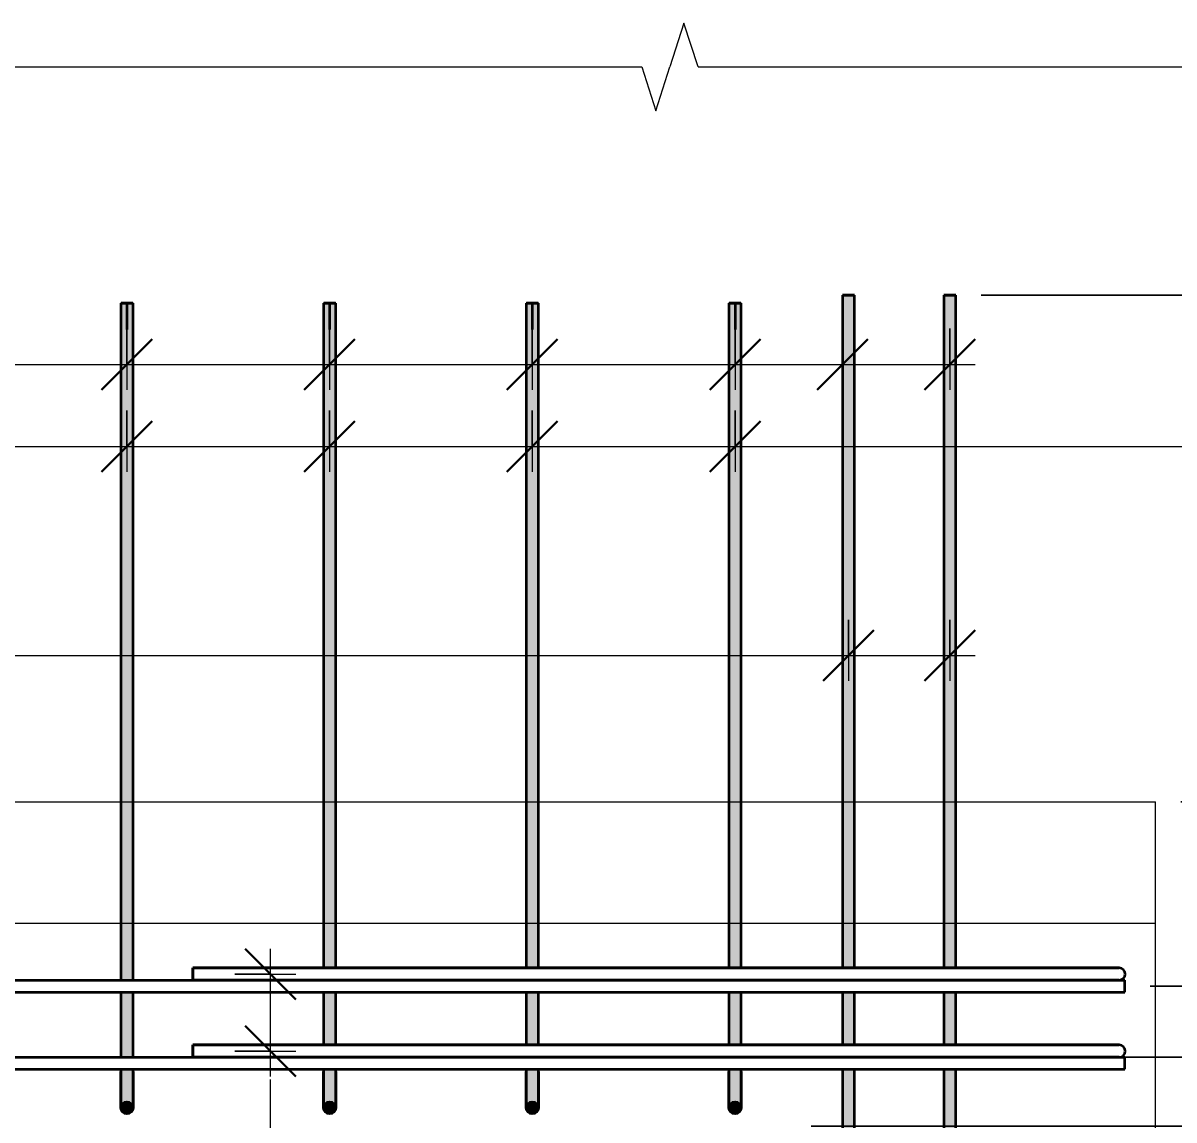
# Model space of a CAD drawing. Header units: millimetres. Extents: x -737 to 48133, y -5064 to 36443.
# Drawn here: x 46319 to 47454, y 2726 to 3808 of the extents above; entities that cross this region are included whole.
import ezdxf

# ---------------------------------------------------------------- set-up
doc = ezdxf.new("R2010")
doc.units = ezdxf.units.MM
for name, color, linetype, lineweight in [('AA_Dim', 7, 'Continuous', 9), ('AA_Dim-25', 7, 'Continuous', 9), ('AA_Oformlenie', 7, 'Continuous', 9), ('AA_Vinoska', 7, 'Continuous', 9), ('AF_Perekritie_Опалубка', 253, 'Continuous', 20), ('AF_Stena_Опалубка', 253, 'Continuous', 20), ('KR_Armatura_Tonkie', 7, 'Continuous', 20)]:
    doc.layers.add(name, color=color, linetype=linetype, lineweight=lineweight)
doc.styles.add('ISOCPEUR_6', font='isocpeur.TTF', dxfattribs={"width": 0.9, "height": 62.5})
doc.styles.add('ISOCPEUR_7', font='isocpeur.TTF', dxfattribs={"width": 0.85, "height": 62.5})
doc.styles.add('ISOCPEUR_8', font='isocpeur.TTF', dxfattribs={"width": 0.8, "height": 62.5})
doc.dimstyles.new('05_Округл_5мм__прозр__2', dxfattribs={"dimscale": 304.8, "dimtxt": 62.672186, "dimasz": 0.139436, "dimexe": 0.123031, "dimexo": 0.082021, "dimgap": 0.008202, "dimtad": 1, "dimdec": 0, "dimrnd": 5, "dimdsep": 46, "dimtxsty": 'ISOCPEUR_6', "dimblk1": 'OBLIQUE', "dimblk2": 'OBLIQUE', "dimsah": 1, "dimcen": 0.09, "dimdle": 0.123031, "dimazin": 0, "dimtfac": 1, "dimtdec": 4, "dimtix": 1, "dimtmove": 1, "dimatfit": 3, "dimfxl": 1, "dimtvp": 1, "dimtolj": 1, "dimtzin": 0, "dimlwd": 18, "dimlwe": 18, "dimarcsym": 2})
doc.dimstyles.new('05_Округл_5мм__прозр__3', dxfattribs={"dimscale": 304.8, "dimtxt": 62.672186, "dimasz": 0.139436, "dimexe": 0.123031, "dimexo": 0.082021, "dimgap": 0.008202, "dimtad": 1, "dimdec": 0, "dimrnd": 5, "dimdsep": 46, "dimtxsty": 'ISOCPEUR_6', "dimblk1": 'OBLIQUE', "dimblk2": 'OBLIQUE', "dimsah": 1, "dimcen": 0.09, "dimdle": 0.123031, "dimazin": 0, "dimtfac": 1, "dimtdec": 4, "dimtix": 1, "dimtmove": 0, "dimatfit": 3, "dimfxl": 1, "dimtvp": 1, "dimtolj": 1, "dimtzin": 0, "dimlwd": 18, "dimlwe": 18, "dimarcsym": 2})
doc.dimstyles.new('10_Раскладка_арматуры_с_засечками_1', dxfattribs={"dimscale": 304.8, "dimtxt": 0.18, "dimasz": 0.164042, "dimexe": 0.082021, "dimexo": 0, "dimgap": 0, "dimtad": 1, "dimdec": 3, "dimrnd": 0.001, "dimdsep": 46, "dimtxsty": 'ISOCPEUR_8', "dimblk1": 'OBLIQUE', "dimblk2": 'OBLIQUE', "dimsah": 1, "dimcen": 0.09, "dimdle": 0.082021, "dimazin": 0, "dimtfac": 1, "dimtdec": 4, "dimtix": 1, "dimtmove": 0, "dimatfit": 3, "dimfxl": 1, "dimtvp": 1, "dimtolj": 1, "dimtzin": 0, "dimlwd": 18, "dimlwe": 18, "dimarcsym": 2})
doc.dimstyles.new('10_Раскладка_арматуры_с_засечками_3', dxfattribs={"dimscale": 304.8, "dimtxt": 0.18, "dimasz": 0.164042, "dimexe": 0.082021, "dimexo": 0, "dimgap": 0, "dimtad": 1, "dimdec": 3, "dimrnd": 0.001, "dimdsep": 46, "dimtxsty": 'ISOCPEUR_7', "dimblk1": 'OBLIQUE', "dimblk2": 'OBLIQUE', "dimsah": 1, "dimcen": 0.09, "dimdle": 0.082021, "dimazin": 0, "dimtfac": 1, "dimtdec": 4, "dimtix": 1, "dimtmove": 0, "dimatfit": 3, "dimfxl": 1, "dimtvp": 1, "dimtolj": 1, "dimtzin": 0, "dimlwd": 18, "dimlwe": 18, "dimarcsym": 2})
doc.dimstyles.new('10_Раскладка_арматуры_с_засечками_4', dxfattribs={"dimscale": 304.8, "dimtxt": 0.18, "dimasz": 0.164042, "dimexe": 0.082021, "dimexo": 0, "dimgap": 0, "dimtad": 1, "dimdec": 3, "dimrnd": 0.001, "dimdsep": 46, "dimtxsty": 'ISOCPEUR_7', "dimblk1": 'OBLIQUE', "dimblk2": 'OBLIQUE', "dimsah": 1, "dimcen": 0.09, "dimdle": 0.082021, "dimazin": 0, "dimtfac": 1, "dimtdec": 4, "dimtix": 1, "dimtmove": 2, "dimatfit": 3, "dimfxl": 1, "dimtvp": 1, "dimtolj": 1, "dimtzin": 0, "dimlwd": 18, "dimlwe": 18, "dimarcsym": 2})

# ---------------------------------------------------------------- blocks, each defined once
blk = doc.blocks.new('350_Стержень П торец СК-СГ _НесАрм_РабПлоск_ - 350_Стержень П торец СК-СГ _НесАрм_РабПлоск_-V20-Схема обрамления отверстия 1500х1050 _h_')
at = {"layer": 'KR_Armatura_Tonkie', "lineweight": 35}
h = blk.add_hatch(color=256, dxfattribs=at)
h.paths.add_polyline_path([(-32696.6, 2774), (-32695, 2774), (-32695, 2776), (-32701, 2776), (-32700.8, 2774), (-32698, 2774)])
h.paths.add_polyline_path([(-32695, 2800), (-32695, 2852), (-32701, 2852), (-32700.8, 2800), (-32696.5, 2800)])
h.paths.add_polyline_path([(-32695, 2876), (-32695, 3532), (-32701, 3532), (-32700.7, 2876), (-32696.3, 2876)])
h = blk.add_hatch(color=256, dxfattribs=at)
h.paths.add_polyline_path([(-32689, 2774), (-32689.2, 2776), (-32695, 2776), (-32695, 2774), (-32689.2, 2774)])
h.paths.add_polyline_path([(-32695, 2800), (-32689, 2800), (-32689.2, 2852), (-32695, 2852), (-32695, 2801.1)])
h.paths.add_polyline_path([(-32695, 2876), (-32689, 2876), (-32689.2, 3532), (-32695, 3532), (-32695, 2917.8)])
for points in [[(-32700.9, 2738.5), (-32700.4, 2740.5), (-32699.8, 2741.5), (-32698.4, 2742.9), (-32698, 2743.2), (-32696.1, 2743.9), (-32695, 2744), (-32695, 2774), (-32701, 2774), (-32700.9, 2749.7), (-32700.9, 2744.3), (-32700.8, 2741.6), (-32701, 2739.1)], [(-32689, 2738), (-32689.1, 2743.2), (-32689, 2743.9), (-32689.1, 2757.5), (-32689.6, 2766.2), (-32689.2, 2774), (-32695, 2774), (-32695, 2744), (-32693.4, 2743.8), (-32691.5, 2742.8), (-32690.2, 2741.5), (-32689.6, 2740.4), (-32689.2, 2739.6), (-32689, 2738.1)], [(-32695, 2732), (-32693.4, 2732.2), (-32692, 2732.8), (-32690.8, 2733.8), (-32689.8, 2735), (-32689.2, 2736.4), (-32689, 2738), (-32689.2, 2739.6), (-32689.8, 2741), (-32691.5, 2742.8), (-32692, 2743.2), (-32693.4, 2743.8), (-32695, 2744), (-32696.6, 2743.8), (-32698.5, 2742.8), (-32699.2, 2742.2), (-32700.2, 2741), (-32700.8, 2739.6), (-32701, 2738), (-32700.8, 2736.4), (-32700.2, 2735), (-32699.2, 2733.8), (-32698, 2732.8), (-32696.3, 2732.2)], [(-32700.9, 2740.6), (-32700.9, 2743.9), (-32701, 2742.8), (-32700.9, 2741)]]:
    blk.add_hatch(color=256, dxfattribs=at).paths.add_polyline_path(points)
h = blk.add_hatch(color=256, dxfattribs=at)
h.paths.add_polyline_path([(-32689.2, 2740.4), (-32689.1, 2742.3), (-32689.2, 2740.9)])
h.paths.add_polyline_path([(-32689.3, 2760.4), (-32689.2, 2772), (-32689.6, 2765.7), (-32689.6, 2764.1), (-32689.4, 2760.9)])
at = {"layer": 'AA_Oformlenie'}
for start, end in [(90, 270), (270, 90)]:
    blk.add_arc((-32695, 2738), 6, start, end, dxfattribs=at)
at = {"layer": 'KR_Armatura_Tonkie', "lineweight": 35}
for p, q in [((-32701, 3532), (-32701, 2876)), ((-32701, 3532), (-32695, 3532)), ((-32695, 3532), (-32700.8, 3532)), ((-32695, 3532), (-32700.8, 3532)), ((-32700.8, 3532), (-32695, 3532)), ((-32695, 3532), (-32689, 3532)), ((-32689.2, 3532), (-32695, 3532)), ((-32695, 3532), (-32689.2, 3532)), ((-32689.2, 3532), (-32695, 3532)), ((-32695, 3532), (-32695, 3506)), ((-32695, 3532), (-32695, 3506)), ((-32689, 2876), (-32689, 3532)), ((-32701, 2852), (-32701, 2800)), ((-32689, 2800), (-32689, 2852)), ((-32701, 2776), (-32701, 2774)), ((-32689, 2774), (-32689, 2776))]:
    blk.add_line(p, q, dxfattribs=at)
at = {"layer": 'KR_Armatura_Tonkie', "lineweight": 35, "flags": 128}
for points in [[(-32701, 2774), (-32701, 2762.3), (-32701, 2751.8), (-32701, 2743.8), (-32701, 2739.1), (-32701, 2738)], [(-32701, 2738), (-32701, 2740), (-32701, 2745.6), (-32701, 2754.4), (-32701, 2765.3), (-32701, 2774)], [(-32689, 2738), (-32689, 2740), (-32689, 2745.6), (-32689, 2754.4), (-32689, 2765.3), (-32689, 2774)], [(-32689, 2774), (-32689, 2762.3), (-32689, 2751.8), (-32689, 2743.8), (-32689, 2739.1), (-32689, 2738)]]:
    blk.add_lwpolyline(points, dxfattribs=at)
at = {"layer": 'KR_Armatura_Tonkie', "lineweight": 35}
blk.add_circle((-32695, 2738), 6, dxfattribs=at)
blk = doc.blocks.new('350_Стержень верт с удлинением концов _НесАрм_РабПлоск_ - 350_Стержень верт с удлинением концов _НесАрм_РабПлоск_-4140946-Схема обрамления отверстия 1500х1050 _h_')
at = {"layer": 'KR_Armatura_Tonkie', "lineweight": 35}
h = blk.add_hatch(color=256, dxfattribs=at)
h.paths.add_polyline_path([(-32483, 1170), (-32477, 1170), (-32477.2, 1514), (-32489, 1514), (-32488.8, 1170), (-32484.6, 1170)])
h.paths.add_polyline_path([(-32483, 1538), (-32477, 1538), (-32477.2, 1602), (-32489, 1602), (-32488.8, 1538), (-32483.2, 1538)])
h.paths.add_polyline_path([(-32483, 1626), (-32477, 1626), (-32477.2, 1714), (-32489, 1714), (-32488.8, 1626), (-32483.3, 1626)])
h.paths.add_polyline_path([(-32478.8, 1726), (-32477, 1726), (-32477.2, 1814), (-32489, 1814), (-32488.8, 1726), (-32479, 1726)])
h.paths.add_polyline_path([(-32478.8, 1826), (-32477, 1826), (-32477.2, 2014), (-32489, 2014), (-32488.8, 1826), (-32479.1, 1826)])
h.paths.add_polyline_path([(-32478.8, 2026), (-32477, 2026), (-32477.2, 2214), (-32489, 2214), (-32488.8, 2026), (-32479.2, 2026)])
h.paths.add_polyline_path([(-32482.1, 2226), (-32477, 2226), (-32477.2, 2414), (-32489, 2414), (-32488.8, 2226), (-32483, 2226)])
h.paths.add_polyline_path([(-32478.8, 2426), (-32477, 2426), (-32477.2, 2614), (-32489, 2614), (-32488.8, 2426), (-32479.4, 2426)])
h.paths.add_polyline_path([(-32478.8, 2626), (-32477, 2626), (-32477.2, 2776), (-32489, 2776), (-32488.8, 2626), (-32479.5, 2626)])
h.paths.add_polyline_path([(-32482.5, 2800), (-32477, 2800), (-32477.2, 2852), (-32489, 2852), (-32488.8, 2800), (-32483, 2800)])
h.paths.add_polyline_path([(-32482.6, 2876), (-32477, 2876), (-32477.2, 3540), (-32489, 3540), (-32488.8, 2876), (-32483, 2876)])
for p, q in [((-32489, 3540), (-32489, 2876)), ((-32489, 3540), (-32477, 3540)), ((-32477.2, 3540), (-32488.8, 3540)), ((-32477, 2876), (-32477, 3540)), ((-32489, 2852), (-32489, 2800)), ((-32477, 2800), (-32477, 2852)), ((-32489, 2776), (-32489, 2626)), ((-32477, 2626), (-32477, 2776))]:
    blk.add_line(p, q, dxfattribs=at)
blk = doc.blocks.new('350_Стержень верт с удлинением концов _НесАрм_РабПлоск_ - 350_Стержень верт с удлинением концов _НесАрм_РабПлоск_-V21-Схема обрамления отверстия 1500х1050 _h_')
at = {"layer": 'KR_Armatura_Tonkie', "lineweight": 35}
for p, q in [((-32489, 3540), (-32489, 2876)), ((-32488.8, 3540), (-32477.2, 3540)), ((-32477.2, 3540), (-32488.8, 3540)), ((-32477, 2876), (-32477, 3540)), ((-32489, 2852), (-32489, 2800)), ((-32477, 2800), (-32477, 2852)), ((-32489, 2776), (-32489, 2626)), ((-32477, 2626), (-32477, 2776))]:
    blk.add_line(p, q, dxfattribs=at)
blk = doc.blocks.new('350_Стержень верт с удлинением концов _НесАрм_РабПлоск_ - 350_Стержень верт с удлинением концов _НесАрм_РабПлоск_-V22-Схема обрамления отверстия 1500х1050 _h_')
at = {"layer": 'KR_Armatura_Tonkie', "lineweight": 35}
h = blk.add_hatch(color=256, dxfattribs=at)
h.paths.add_polyline_path([(-32583, 1170), (-32577, 1170), (-32577.2, 1514), (-32589, 1514), (-32588.8, 1170), (-32584.6, 1170)])
h.paths.add_polyline_path([(-32581.7, 1538), (-32577, 1538), (-32577.2, 1602), (-32589, 1602), (-32588.8, 1538), (-32583, 1538)])
h.paths.add_polyline_path([(-32581.7, 1626), (-32577, 1626), (-32577.2, 1714), (-32589, 1714), (-32588.8, 1626), (-32583, 1626)])
h.paths.add_polyline_path([(-32583.4, 1726), (-32577, 1726), (-32577.2, 1814), (-32589, 1814), (-32588.8, 1726), (-32584.6, 1726)])
h.paths.add_polyline_path([(-32577.4, 1826), (-32577, 1826), (-32577.2, 2014), (-32589, 2014), (-32588.8, 1826), (-32577.8, 1826)])
h.paths.add_polyline_path([(-32577.8, 2026), (-32577, 2026), (-32577.2, 2214), (-32589, 2214), (-32588.8, 2026), (-32578.1, 2026)])
h.paths.add_polyline_path([(-32577.2, 2226), (-32577, 2226), (-32577.2, 2414), (-32589, 2414), (-32588.8, 2226), (-32577.5, 2226)])
h.paths.add_polyline_path([(-32577.8, 2426), (-32577, 2426), (-32577.2, 2614), (-32589, 2614), (-32588.8, 2426), (-32577.8, 2426)])
h.paths.add_polyline_path([(-32577.2, 2626), (-32577, 2626), (-32577.2, 2776), (-32589, 2776), (-32588.8, 2626), (-32577.6, 2626)])
h.paths.add_polyline_path([(-32582.5, 2800), (-32577, 2800), (-32577.2, 2852), (-32589, 2852), (-32588.8, 2800), (-32583, 2800)])
h.paths.add_polyline_path([(-32582.6, 2876), (-32577, 2876), (-32577.2, 3540), (-32589, 3540), (-32588.8, 2876), (-32583, 2876)])
for p, q in [((-32589, 3540), (-32589, 2876)), ((-32589, 3540), (-32577, 3540)), ((-32577.2, 3540), (-32588.8, 3540)), ((-32577, 2876), (-32577, 3540)), ((-32589, 2852), (-32589, 2800)), ((-32577, 2800), (-32577, 2852)), ((-32589, 2776), (-32589, 2626.2)), ((-32577, 2626), (-32577, 2776))]:
    blk.add_line(p, q, dxfattribs=at)
blk = doc.blocks.new('350_Стержень верт с удлинением концов _НесАрм_РабПлоск_ - 350_Стержень верт с удлинением концов _НесАрм_РабПлоск_-V23-Схема обрамления отверстия 1500х1050 _h_')
at = {"layer": 'KR_Armatura_Tonkie', "lineweight": 35}
for p, q in [((-32589, 3540), (-32589, 2876)), ((-32588.8, 3540), (-32577.2, 3540)), ((-32577.2, 3540), (-32588.8, 3540)), ((-32577, 2876), (-32577, 3540)), ((-32589, 2852), (-32589, 2800)), ((-32577, 2800), (-32577, 2852)), ((-32589, 2776), (-32589, 2626.2)), ((-32577, 2626), (-32577, 2776))]:
    blk.add_line(p, q, dxfattribs=at)
blk = doc.blocks.new('350_Стержень П торец СК-СГ _НесАрм_РабПлоск_ - 350_Стержень П торец СК-СГ _НесАрм_РабПлоск_-V27-Схема обрамления отверстия 1500х1050 _h_')
at = {"layer": 'KR_Armatura_Tonkie', "lineweight": 35}
h = blk.add_hatch(color=256, dxfattribs=at)
h.paths.add_polyline_path([(-33496.6, 2774), (-33495, 2774), (-33495, 2776), (-33501, 2776), (-33500.8, 2774), (-33498, 2774)])
h.paths.add_polyline_path([(-33501, 2788), (-33495, 2788), (-33495, 2852), (-33501, 2852), (-33501, 2801.1)])
h.paths.add_polyline_path([(-33495, 2864), (-33495, 3532), (-33501, 3532), (-33500.7, 2864), (-33496.4, 2864)])
h = blk.add_hatch(color=256, dxfattribs=at)
h.paths.add_polyline_path([(-33489, 2774), (-33489.2, 2776), (-33495, 2776), (-33495, 2774), (-33489.2, 2774)])
h.paths.add_polyline_path([(-33489.2, 2788), (-33489, 2788), (-33489.2, 2852), (-33495, 2852), (-33495, 2788), (-33489.8, 2788)])
h.paths.add_polyline_path([(-33493.6, 2864), (-33489, 2864), (-33489.2, 3532), (-33495, 3532), (-33495, 2864)])
for points in [[(-33500.9, 2738.5), (-33500.4, 2740.5), (-33499.8, 2741.5), (-33498.4, 2742.9), (-33498, 2743.2), (-33496.1, 2743.9), (-33495, 2744), (-33495, 2774), (-33501, 2774), (-33500.9, 2749.7), (-33500.9, 2744.3), (-33500.8, 2741.6), (-33501, 2739.1)], [(-33489, 2738), (-33489.1, 2743.2), (-33489, 2743.9), (-33489.1, 2757.5), (-33489.6, 2766.2), (-33489.2, 2774), (-33495, 2774), (-33495, 2744), (-33493.4, 2743.8), (-33491.5, 2742.8), (-33490.2, 2741.5), (-33489.6, 2740.4), (-33489.2, 2739.6), (-33489, 2738.1)], [(-33495, 2732), (-33493.4, 2732.2), (-33492, 2732.8), (-33490.8, 2733.8), (-33489.8, 2735), (-33489.2, 2736.4), (-33489, 2738), (-33489.2, 2739.6), (-33489.8, 2741), (-33491.5, 2742.8), (-33492, 2743.2), (-33493.6, 2743.8), (-33495, 2744), (-33496.6, 2743.8), (-33498.5, 2742.8), (-33499.2, 2742.2), (-33500.2, 2741), (-33500.8, 2739.6), (-33501, 2738), (-33500.8, 2736.4), (-33500.2, 2735), (-33499.2, 2733.8), (-33498, 2732.8), (-33496.6, 2732.2)], [(-33500.9, 2740.6), (-33500.9, 2743.9), (-33501, 2742.8), (-33500.9, 2741)]]:
    blk.add_hatch(color=256, dxfattribs=at).paths.add_polyline_path(points)
h = blk.add_hatch(color=256, dxfattribs=at)
h.paths.add_polyline_path([(-33489.2, 2740.4), (-33489.1, 2742.3), (-33489.2, 2740.9)])
h.paths.add_polyline_path([(-33489.3, 2760.4), (-33489.2, 2772), (-33489.6, 2765.7), (-33489.6, 2764.1), (-33489.4, 2760.9)])
at = {"layer": 'AA_Oformlenie'}
for start, end in [(90, 270), (270, 90)]:
    blk.add_arc((-33495, 2738), 6, start, end, dxfattribs=at)
at = {"layer": 'KR_Armatura_Tonkie', "lineweight": 35}
for p, q in [((-33501, 3532), (-33501, 2864)), ((-33501, 3532), (-33495, 3532)), ((-33495, 3532), (-33500.8, 3532)), ((-33495, 3532), (-33500.8, 3532)), ((-33500.8, 3532), (-33495, 3532)), ((-33495, 3532), (-33489, 3532)), ((-33489.2, 3532), (-33495, 3532)), ((-33495, 3532), (-33489.2, 3532)), ((-33489.2, 3532), (-33495, 3532)), ((-33495, 3532), (-33495, 3506)), ((-33495, 3532), (-33495, 3506)), ((-33489, 2864), (-33489, 3532)), ((-33501, 2852), (-33501, 2788)), ((-33489, 2788), (-33489, 2852)), ((-33501, 2776), (-33501, 2774)), ((-33489, 2774), (-33489, 2776))]:
    blk.add_line(p, q, dxfattribs=at)
at = {"layer": 'KR_Armatura_Tonkie', "lineweight": 35, "flags": 128}
for points in [[(-33501, 2774), (-33501, 2762.3), (-33501, 2751.8), (-33501, 2743.8), (-33501, 2739.1), (-33501, 2738)], [(-33501, 2738), (-33501, 2740), (-33501, 2745.6), (-33501, 2754.4), (-33501, 2765.3), (-33501, 2774)], [(-33489, 2738), (-33489, 2740), (-33489, 2745.6), (-33489, 2754.4), (-33489, 2765.3), (-33489, 2774)], [(-33489, 2774), (-33489, 2762.3), (-33489, 2751.8), (-33489, 2743.8), (-33489, 2739.1), (-33489, 2738)]]:
    blk.add_lwpolyline(points, dxfattribs=at)
at = {"layer": 'KR_Armatura_Tonkie', "lineweight": 35}
blk.add_circle((-33495, 2738), 6, dxfattribs=at)
blk = doc.blocks.new('011_Прямоугольник обрыва _ЭлУзла_ - 011_Прямоугольник обрыва _ЭлУзла_-4156951-Схема обрамления отверстия 1500х1050 _h_')
at = {"layer": 'AA_Oformlenie'}
for p, q in [((-34010.1, 3765.2), (-32786.9, 3765.2)), ((-32731.3, 3765.2), (-32120, 3765.2))]:
    blk.add_line(p, q, dxfattribs=at)
blk = doc.blocks.new('DIMBLOCK155-Схема обрамления отверстия 1500х1050 _h_')
at = {"layer": 'AA_Dim-25', "lineweight": 18}
for p, q in [((47756.9, 3577.5), (47756.9, 3040)), ((47264.3, 3540), (47794.4, 3540)), ((47756.9, 3540), (47264.3, 3540)), ((47461.3, 3040), (47794.4, 3040)), ((47756.9, 3040), (47461.3, 3040))]:
    blk.add_line(p, q, dxfattribs=at)
at = {"layer": 'AA_Dim-25', "lineweight": 30}
for p, q in [((47756.9, 3540), (47735.6, 3561.2)), ((47756.9, 3540), (47778.1, 3518.7)), ((47756.9, 3040), (47735.6, 3061.3)), ((47756.9, 3040), (47778.1, 3018.8))]:
    blk.add_line(p, q, dxfattribs=at)
at = {"layer": 'AA_Dim-25', "color": 0, "lineweight": 18, "insert": (47673, 3231.5), "char_height": 62.5, "width": 140.48, "attachment_point": 1, "rotation": 90, "line_spacing_factor": 1.135194, "style": 'ISOCPEUR_6'}
blk.add_mtext('500', dxfattribs=at)
blk = doc.blocks.new('_Oblique')
at = {"color": 0, "linetype": 'ByBlock', "lineweight": -2}
blk.add_line((-0.5, -0.5), (0.5, 0.5), dxfattribs=at)
blk = doc.blocks.new('DIMBLOCK156-Схема обрамления отверстия 1500х1050 _h_')
at = {"layer": 'AA_Dim-25', "lineweight": 30}
for p, q in [((47756.9, 3040), (47735.6, 3061.3)), ((47756.9, 3040), (47778.1, 3018.8)), ((47756.9, 2858), (47735.6, 2879.2)), ((47756.9, 2858), (47778.1, 2836.7))]:
    blk.add_line(p, q, dxfattribs=at)
at = {"layer": 'AA_Dim-25', "lineweight": 18}
for p, q in [((47461.3, 3040), (47794.4, 3040)), ((47756.9, 3040), (47461.3, 3040)), ((47756.9, 3040), (47756.9, 2858)), ((47431, 2858), (47794.4, 2858)), ((47756.9, 2858), (47431, 2858))]:
    blk.add_line(p, q, dxfattribs=at)
at = {"layer": 'AA_Dim-25', "color": 0, "lineweight": 18, "insert": (47673, 2896.4), "char_height": 62.5, "width": 126.29, "attachment_point": 1, "rotation": 90, "line_spacing_factor": 1.135194, "style": 'ISOCPEUR_6'}
blk.add_mtext('180', dxfattribs=at)
blk = doc.blocks.new('DIMBLOCK157-Схема обрамления отверстия 1500х1050 _h_')
at = {"layer": 'AA_Dim-25', "lineweight": 18}
for p, q in [((47884.4, 2957.6), (47884.4, 2854.6)), ((47431, 2858), (47794.4, 2858)), ((47756.9, 2858), (47431, 2858)), ((47756.9, 2858), (47756.9, 2788)), ((47884.4, 2854.6), (47756.9, 2823)), ((47389.4, 2788), (47794.4, 2788)), ((47756.9, 2788), (47389.4, 2788))]:
    blk.add_line(p, q, dxfattribs=at)
at = {"layer": 'AA_Dim-25', "lineweight": 30}
for p, q in [((47756.9, 2858), (47735.6, 2879.2)), ((47756.9, 2858), (47778.1, 2836.7)), ((47756.9, 2788), (47735.6, 2809.2)), ((47756.9, 2788), (47778.1, 2766.7))]:
    blk.add_line(p, q, dxfattribs=at)
at = {"layer": 'AA_Dim-25', "color": 0, "lineweight": 18, "insert": (47800.5, 2879.6), "char_height": 62.5, "width": 93.654, "attachment_point": 1, "rotation": 90, "line_spacing_factor": 1.135194, "style": 'ISOCPEUR_6'}
blk.add_mtext('70', dxfattribs=at)
blk = doc.blocks.new('DIMBLOCK158-Схема обрамления отверстия 1500х1050 _h_')
at = {"layer": 'AA_Dim-25', "lineweight": 30}
for p, q in [((47756.9, 2788), (47735.6, 2809.2)), ((47756.9, 2788), (47778.1, 2766.7)), ((47756.9, 2720), (47735.6, 2741.2)), ((47756.9, 2720), (47778.1, 2698.7))]:
    blk.add_line(p, q, dxfattribs=at)
at = {"layer": 'AA_Dim-25', "lineweight": 18}
for p, q in [((47389.4, 2788), (47794.4, 2788)), ((47756.9, 2788), (47389.4, 2788)), ((47756.9, 2788), (47756.9, 2682.5)), ((47756.9, 2731.4), (47756.9, 2754)), ((47756.9, 2628.4), (47756.9, 2731.4)), ((47096.3, 2720), (47794.4, 2720)), ((47756.9, 2720), (47096.3, 2720))]:
    blk.add_line(p, q, dxfattribs=at)
at = {"layer": 'AA_Dim-25', "color": 0, "lineweight": 18, "insert": (47673, 2628.4), "char_height": 62.5, "width": 93.654, "attachment_point": 1, "rotation": 90, "line_spacing_factor": 1.135194, "style": 'ISOCPEUR_6'}
blk.add_mtext('70', dxfattribs=at)
blk = doc.blocks.new('DIMBLOCK164-Схема обрамления отверстия 1500х1050 _h_')
at = {"layer": 'AA_Dim-25', "lineweight": 18}
for p, q in [((46221.3, 3506.9), (46221.3, 3446.5)), ((46221.3, 3471.5), (46221.3, 3506.9)), ((46421.3, 3506.9), (46421.3, 3446.5)), ((46421.3, 3471.5), (46421.3, 3506.9)), ((46221.3, 3471.5), (46421.3, 3471.5))]:
    blk.add_line(p, q, dxfattribs=at)
at = {"layer": 'AA_Dim-25', "lineweight": 30}
for p, q in [((46221.3, 3471.5), (46246.3, 3496.5)), ((46421.3, 3471.5), (46446.3, 3496.5)), ((46221.3, 3471.5), (46196.3, 3446.5)), ((46421.3, 3471.5), (46396.3, 3446.5))]:
    blk.add_line(p, q, dxfattribs=at)
blk = doc.blocks.new('DIMBLOCK165-Схема обрамления отверстия 1500х1050 _h_')
at = {"layer": 'AA_Dim-25', "lineweight": 18}
for p, q in [((46421.3, 3506.9), (46421.3, 3446.5)), ((46421.3, 3471.5), (46421.3, 3506.9)), ((46621.3, 3506.9), (46621.3, 3446.5)), ((46621.3, 3471.5), (46621.3, 3506.9)), ((46421.3, 3471.5), (46621.3, 3471.5))]:
    blk.add_line(p, q, dxfattribs=at)
at = {"layer": 'AA_Dim-25', "lineweight": 30}
for p, q in [((46421.3, 3471.5), (46446.3, 3496.5)), ((46621.3, 3471.5), (46646.3, 3496.5)), ((46421.3, 3471.5), (46396.3, 3446.5)), ((46621.3, 3471.5), (46596.3, 3446.5))]:
    blk.add_line(p, q, dxfattribs=at)
blk = doc.blocks.new('DIMBLOCK166-Схема обрамления отверстия 1500х1050 _h_')
at = {"layer": 'AA_Dim-25', "lineweight": 18}
for p, q in [((46621.3, 3506.9), (46621.3, 3446.5)), ((46621.3, 3471.5), (46621.3, 3506.9)), ((46821.3, 3506.9), (46821.3, 3446.5)), ((46821.3, 3471.5), (46821.3, 3506.9)), ((46621.3, 3471.5), (46821.3, 3471.5))]:
    blk.add_line(p, q, dxfattribs=at)
at = {"layer": 'AA_Dim-25', "lineweight": 30}
for p, q in [((46621.3, 3471.5), (46646.3, 3496.5)), ((46821.3, 3471.5), (46846.3, 3496.5)), ((46621.3, 3471.5), (46596.3, 3446.5)), ((46821.3, 3471.5), (46796.3, 3446.5))]:
    blk.add_line(p, q, dxfattribs=at)
blk = doc.blocks.new('DIMBLOCK167-Схема обрамления отверстия 1500х1050 _h_')
at = {"layer": 'AA_Dim-25', "lineweight": 18}
for p, q in [((46821.3, 3506.9), (46821.3, 3446.5)), ((46821.3, 3471.5), (46821.3, 3506.9)), ((47021.3, 3506.9), (47021.3, 3446.5)), ((47021.3, 3471.5), (47021.3, 3506.9)), ((46821.3, 3471.5), (47021.3, 3471.5))]:
    blk.add_line(p, q, dxfattribs=at)
at = {"layer": 'AA_Dim-25', "lineweight": 30}
for p, q in [((46821.3, 3471.5), (46846.3, 3496.5)), ((47021.3, 3471.5), (47046.3, 3496.5)), ((46821.3, 3471.5), (46796.3, 3446.5)), ((47021.3, 3471.5), (46996.3, 3446.5))]:
    blk.add_line(p, q, dxfattribs=at)
blk = doc.blocks.new('DIMBLOCK168-Схема обрамления отверстия 1500х1050 _h_')
at = {"layer": 'AA_Dim-25', "lineweight": 18}
for p, q in [((47021.3, 3506.9), (47021.3, 3446.5)), ((47021.3, 3471.5), (47021.3, 3506.9)), ((47127.3, 3506.9), (47127.3, 3446.5)), ((47127.3, 3471.5), (47127.3, 3506.9)), ((47021.3, 3471.5), (47127.3, 3471.5))]:
    blk.add_line(p, q, dxfattribs=at)
at = {"layer": 'AA_Dim-25', "lineweight": 30}
for p, q in [((47021.3, 3471.5), (47046.3, 3496.5)), ((47127.3, 3471.5), (47152.3, 3496.5)), ((47021.3, 3471.5), (46996.3, 3446.5)), ((47127.3, 3471.5), (47102.3, 3446.5))]:
    blk.add_line(p, q, dxfattribs=at)
blk = doc.blocks.new('DIMBLOCK169-Схема обрамления отверстия 1500х1050 _h_')
at = {"layer": 'AA_Dim-25', "lineweight": 18}
for p, q in [((47127.3, 3506.9), (47127.3, 3446.5)), ((47127.3, 3471.5), (47127.3, 3506.9)), ((47233.3, 3506.9), (47233.3, 3446.5)), ((47233.3, 3471.5), (47233.3, 3506.9)), ((47127.3, 3471.5), (47258.3, 3471.5))]:
    blk.add_line(p, q, dxfattribs=at)
at = {"layer": 'AA_Dim-25', "lineweight": 30}
for p, q in [((47127.3, 3471.5), (47152.3, 3496.5)), ((47233.3, 3471.5), (47258.3, 3496.5)), ((47127.3, 3471.5), (47102.3, 3446.5)), ((47233.3, 3471.5), (47208.3, 3446.5))]:
    blk.add_line(p, q, dxfattribs=at)
blk = doc.blocks.new('DIMBLOCK184-Схема обрамления отверстия 1500х1050 _h_')
at = {"layer": 'AA_Dim-25', "lineweight": 18}
for p, q in [((45509.3, 3219.7), (45509.3, 3159.3)), ((45509.3, 3184.3), (45509.3, 3219.7)), ((47133.3, 3219.7), (47133.3, 3159.3)), ((47133.3, 3184.3), (47133.3, 3219.7)), ((45509.3, 3184.3), (47133.3, 3184.3))]:
    blk.add_line(p, q, dxfattribs=at)
at = {"layer": 'AA_Dim-25', "lineweight": 30}
for p, q in [((45509.3, 3184.3), (45534.3, 3209.3)), ((47133.3, 3184.3), (47158.3, 3209.3)), ((45509.3, 3184.3), (45484.3, 3159.3)), ((47133.3, 3184.3), (47108.3, 3159.3))]:
    blk.add_line(p, q, dxfattribs=at)
blk = doc.blocks.new('DIMBLOCK185-Схема обрамления отверстия 1500х1050 _h_')
at = {"layer": 'AA_Dim-25', "lineweight": 18}
for p, q in [((47133.3, 3219.7), (47133.3, 3159.3)), ((47133.3, 3184.3), (47133.3, 3219.7)), ((47233.3, 3219.7), (47233.3, 3159.3)), ((47233.3, 3184.3), (47233.3, 3219.7)), ((47133.3, 3184.3), (47258.3, 3184.3))]:
    blk.add_line(p, q, dxfattribs=at)
at = {"layer": 'AA_Dim-25', "lineweight": 30}
for p, q in [((47133.3, 3184.3), (47158.3, 3209.3)), ((47233.3, 3184.3), (47258.3, 3209.3)), ((47133.3, 3184.3), (47108.3, 3159.3)), ((47233.3, 3184.3), (47208.3, 3159.3))]:
    blk.add_line(p, q, dxfattribs=at)
blk = doc.blocks.new('DIMBLOCK192-Схема обрамления отверстия 1500х1050 _h_')
at = {"layer": 'AA_Dim-25', "lineweight": 30}
for p, q in [((46562.9, 2870), (46537.9, 2895)), ((46562.9, 2870), (46587.9, 2845)), ((46562.9, 2794), (46537.9, 2819)), ((46562.9, 2794), (46587.9, 2769))]:
    blk.add_line(p, q, dxfattribs=at)
at = {"layer": 'AA_Dim-25', "lineweight": 18}
for p, q in [((46562.9, 2769), (46562.9, 2895)), ((46527.6, 2870), (46587.9, 2870)), ((46562.9, 2870), (46527.6, 2870)), ((46527.6, 2794), (46587.9, 2794)), ((46562.9, 2794), (46527.6, 2794))]:
    blk.add_line(p, q, dxfattribs=at)
blk = doc.blocks.new('DIMBLOCK206-Схема обрамления отверстия 1500х1050 _h_')
at = {"layer": 'AA_Dim-25', "lineweight": 18}
for p, q in [((46221.3, 3426.1), (46221.3, 3365.7)), ((46221.3, 3390.7), (46221.3, 3426.1)), ((46421.3, 3426.1), (46421.3, 3365.7)), ((46421.3, 3390.7), (46421.3, 3426.1)), ((46221.3, 3390.7), (46421.3, 3390.7))]:
    blk.add_line(p, q, dxfattribs=at)
at = {"layer": 'AA_Dim-25', "lineweight": 30}
for p, q in [((46221.3, 3390.7), (46246.3, 3415.7)), ((46421.3, 3390.7), (46446.3, 3415.7)), ((46221.3, 3390.7), (46196.3, 3365.7)), ((46421.3, 3390.7), (46396.3, 3365.7))]:
    blk.add_line(p, q, dxfattribs=at)
blk = doc.blocks.new('DIMBLOCK207-Схема обрамления отверстия 1500х1050 _h_')
at = {"layer": 'AA_Dim-25', "lineweight": 18}
for p, q in [((46421.3, 3426.1), (46421.3, 3365.7)), ((46421.3, 3390.7), (46421.3, 3426.1)), ((46621.3, 3426.1), (46621.3, 3365.7)), ((46621.3, 3390.7), (46621.3, 3426.1)), ((46421.3, 3390.7), (46621.3, 3390.7))]:
    blk.add_line(p, q, dxfattribs=at)
at = {"layer": 'AA_Dim-25', "lineweight": 30}
for p, q in [((46421.3, 3390.7), (46446.3, 3415.7)), ((46621.3, 3390.7), (46646.3, 3415.7)), ((46421.3, 3390.7), (46396.3, 3365.7)), ((46621.3, 3390.7), (46596.3, 3365.7))]:
    blk.add_line(p, q, dxfattribs=at)
blk = doc.blocks.new('DIMBLOCK208-Схема обрамления отверстия 1500х1050 _h_')
at = {"layer": 'AA_Dim-25', "lineweight": 18}
for p, q in [((46621.3, 3426.1), (46621.3, 3365.7)), ((46621.3, 3390.7), (46621.3, 3426.1)), ((46821.3, 3426.1), (46821.3, 3365.7)), ((46821.3, 3390.7), (46821.3, 3426.1)), ((46621.3, 3390.7), (46821.3, 3390.7))]:
    blk.add_line(p, q, dxfattribs=at)
at = {"layer": 'AA_Dim-25', "lineweight": 30}
for p, q in [((46621.3, 3390.7), (46646.3, 3415.7)), ((46821.3, 3390.7), (46846.3, 3415.7)), ((46621.3, 3390.7), (46596.3, 3365.7)), ((46821.3, 3390.7), (46796.3, 3365.7))]:
    blk.add_line(p, q, dxfattribs=at)
blk = doc.blocks.new('DIMBLOCK209-Схема обрамления отверстия 1500х1050 _h_')
at = {"layer": 'AA_Dim-25', "lineweight": 18}
for p, q in [((46821.3, 3426.1), (46821.3, 3365.7)), ((46821.3, 3390.7), (46821.3, 3426.1)), ((47021.3, 3426.1), (47021.3, 3365.7)), ((47021.3, 3390.7), (47021.3, 3426.1)), ((46821.3, 3390.7), (47046.3, 3390.7))]:
    blk.add_line(p, q, dxfattribs=at)
at = {"layer": 'AA_Dim-25', "lineweight": 30}
for p, q in [((46821.3, 3390.7), (46846.3, 3415.7)), ((47021.3, 3390.7), (47046.3, 3415.7)), ((46821.3, 3390.7), (46796.3, 3365.7)), ((47021.3, 3390.7), (46996.3, 3365.7))]:
    blk.add_line(p, q, dxfattribs=at)

msp = doc.modelspace()

# ---------------------------------------------------------------- linework, layer by layer
at = {"layer": 'AA_Vinoska'}
for p, q in [((46970.954, 3808.4847), (46956.8768, 3765.1596)), ((46985.0312, 3765.1596), (46970.954, 3808.4847)), ((46929.3768, 3765.1596), (46943.1268, 3721.8583)), ((46943.1268, 3721.8583), (46956.8768, 3765.1596)), ((47019.966, 3390.5445), (47782.8298, 3390.5445)), ((46562.618, 2766.0626), (46562.618, 2327.8325))]:
    msp.add_line(p, q, dxfattribs=at)
at = {"layer": 'AF_Perekritie_Опалубка'}
for p, q in [((45206.303, 3040), (47436.303, 3040)), ((47436.303, 2920), (47436.303, 3040)), ((47436.303, 2920), (45206.303, 2920))]:
    msp.add_line(p, q, dxfattribs=at)
at = {"layer": 'AF_Stena_Опалубка'}
for p, q in [((47436.303, 2920), (45406.303, 2920)), ((47436.303, 1000), (47436.303, 2920))]:
    msp.add_line(p, q, dxfattribs=at)
at = {"layer": 'KR_Armatura_Tonkie', "lineweight": 35}
for p, q in [((46486.4054, 2876), (47364.4054, 2876)), ((46486.4054, 2864), (46486.4054, 2876)), ((47364.4054, 2876), (46486.4054, 2876)), ((46486.4054, 2876), (46486.4054, 2864)), ((47364.4054, 2876), (47400.4054, 2876)), ((47400.4054, 2876), (47364.4054, 2876)), ((45235.969, 2864), (47405.969, 2864)), ((45235.969, 2864), (47405.969, 2864)), ((45445.969, 2864), (47305.969, 2864)), ((46486.4054, 2864), (47364.4054, 2864)), ((47364.4054, 2864), (46486.4054, 2864)), ((47364.4054, 2864), (47400.4054, 2864)), ((47400.4054, 2864), (47364.4054, 2864)), ((47405.969, 2852), (47405.969, 2864)), ((47405.969, 2852), (47405.969, 2864)), ((45235.969, 2852), (47405.969, 2852)), ((45235.969, 2852), (47405.969, 2852)), ((45445.969, 2852), (47305.969, 2852)), ((46486.4054, 2800), (47364.4054, 2800)), ((46486.4054, 2788), (46486.4054, 2800)), ((47364.4054, 2800), (46486.4054, 2800)), ((46486.4054, 2800), (46486.4054, 2788)), ((47364.4054, 2800), (47400.4054, 2800)), ((47400.4054, 2800), (47364.4054, 2800)), ((45235.969, 2788), (47405.969, 2788)), ((45235.969, 2788), (47405.969, 2788)), ((45445.969, 2788), (47305.969, 2788)), ((46486.4054, 2788), (47364.4054, 2788)), ((47364.4054, 2788), (46486.4054, 2788)), ((47364.4054, 2788), (47400.4054, 2788)), ((47400.4054, 2788), (47364.4054, 2788)), ((47405.969, 2776), (47405.969, 2788)), ((47405.969, 2776), (47405.969, 2788)), ((45235.969, 2776), (47405.969, 2776)), ((45235.969, 2776), (47405.969, 2776)), ((45445.969, 2776), (47305.969, 2776))]:
    msp.add_line(p, q, dxfattribs=at)
for centre in [(47400.4054, 2870), (47400.4054, 2870), (47400.4054, 2794), (47400.4054, 2794)]:
    msp.add_arc(centre, 6, 270, 90, dxfattribs=at)

# ---------------------------------------------------------------- block references
at = {"layer": 'AA_Oformlenie'}
msp.add_blockref('011_Прямоугольник обрыва _ЭлУзла_ - 011_Прямоугольник обрыва _ЭлУзла_-4156951-Схема обрамления отверстия 1500х1050 _h_', (79716.303, 0), dxfattribs=at)
at = {"layer": 'KR_Armatura_Tonkie', "lineweight": 35}
for name, p in [('350_Стержень П торец СК-СГ _НесАрм_РабПлоск_ - 350_Стержень П торец СК-СГ _НесАрм_РабПлоск_-V27-Схема обрамления отверстия 1500х1050 _h_', (79916.303, 0)), ('350_Стержень П торец СК-СГ _НесАрм_РабПлоск_ - 350_Стержень П торец СК-СГ _НесАрм_РабПлоск_-V20-Схема обрамления отверстия 1500х1050 _h_', (79316.303, 0)), ('350_Стержень П торец СК-СГ _НесАрм_РабПлоск_ - 350_Стержень П торец СК-СГ _НесАрм_РабПлоск_-V20-Схема обрамления отверстия 1500х1050 _h_', (79516.303, 0)), ('350_Стержень П торец СК-СГ _НесАрм_РабПлоск_ - 350_Стержень П торец СК-СГ _НесАрм_РабПлоск_-V20-Схема обрамления отверстия 1500х1050 _h_', (79716.303, 0)), ('350_Стержень верт с удлинением концов _НесАрм_РабПлоск_ - 350_Стержень верт с удлинением концов _НесАрм_РабПлоск_-V22-Схема обрамления отверстия 1500х1050 _h_', (79716.303, 0)), ('350_Стержень верт с удлинением концов _НесАрм_РабПлоск_ - 350_Стержень верт с удлинением концов _НесАрм_РабПлоск_-V23-Схема обрамления отверстия 1500х1050 _h_', (79716.303, 0)), ('350_Стержень верт с удлинением концов _НесАрм_РабПлоск_ - 350_Стержень верт с удлинением концов _НесАрм_РабПлоск_-4140946-Схема обрамления отверстия 1500х1050 _h_', (79716.303, 0)), ('350_Стержень верт с удлинением концов _НесАрм_РабПлоск_ - 350_Стержень верт с удлинением концов _НесАрм_РабПлоск_-V21-Схема обрамления отверстия 1500х1050 _h_', (79716.303, 0))]:
    msp.add_blockref(name, p, dxfattribs=at)

# ---------------------------------------------------------------- dimensions: what is measured, and where the dimension line sits
at = {"layer": 'AA_Dim', "lineweight": 18}
for base, p1, p2, dimstyle, override, picture, middle in [((47756.878, 3040), (47239.303, 3540), (47436.303, 3040), '05_Округл_5мм__прозр__3', {"dimpost": '<>', "dimfxl": 537.409487}, 'DIMBLOCK155-Схема обрамления отверстия 1500х1050 _h_', (47723.128, 3290)), ((47756.878, 2858), (47436.303, 3040), (47405.969, 2858), '05_Округл_5мм__прозр__3', {"dimpost": '<>', "dimfxl": 184.510608}, 'DIMBLOCK156-Схема обрамления отверстия 1500х1050 _h_', (47723.128, 2949)), ((46562.9258, 2870), (46527.5704, 2794), (46527.5704, 2870), '10_Раскладка_арматуры_с_засечками_1', {"dimpost": '<>', "dimfxl": 76}, 'DIMBLOCK192-Схема обрамления отверстия 1500х1050 _h_', (46531.6758, 2832))]:
    dim = msp.add_linear_dim(base=base, p1=p1, p2=p2, angle=90, dimstyle=dimstyle, override=override, dxfattribs=at)
    dim.commit()
    dim.dimension.update_dxf_attribs({"geometry": picture, "text_midpoint": middle})
for base, p1, p2, dimstyle, override, picture, middle in [((46421.303, 3471.5427), (46221.303, 3506.898), (46421.303, 3506.898), '10_Раскладка_арматуры_с_засечками_3', {"dimpost": '<>', "dimfxl": 200}, 'DIMBLOCK164-Схема обрамления отверстия 1500х1050 _h_', (46321.303, 3502.7927)), ((46621.303, 3471.5427), (46421.303, 3506.898), (46621.303, 3506.898), '10_Раскладка_арматуры_с_засечками_3', {"dimpost": '<>', "dimfxl": 200}, 'DIMBLOCK165-Схема обрамления отверстия 1500х1050 _h_', (46521.303, 3502.7927)), ((46821.303, 3471.5427), (46621.303, 3506.898), (46821.303, 3506.898), '10_Раскладка_арматуры_с_засечками_3', {"dimpost": '<>', "dimfxl": 200}, 'DIMBLOCK166-Схема обрамления отверстия 1500х1050 _h_', (46721.303, 3502.7927)), ((47021.303, 3471.5427), (46821.303, 3506.898), (47021.303, 3506.898), '10_Раскладка_арматуры_с_засечками_3', {"dimpost": '<>', "dimfxl": 200}, 'DIMBLOCK167-Схема обрамления отверстия 1500х1050 _h_', (46921.303, 3502.7927)), ((47127.303, 3471.5427), (47021.303, 3506.898), (47127.303, 3506.898), '10_Раскладка_арматуры_с_засечками_4', {"dimpost": '<>', "dimfxl": 106}, 'DIMBLOCK168-Схема обрамления отверстия 1500х1050 _h_', (47074.303, 3502.7927)), ((47233.303, 3471.5427), (47127.303, 3506.898), (47233.303, 3506.898), '10_Раскладка_арматуры_с_засечками_3', {"dimpost": '<>', "dimfxl": 106}, 'DIMBLOCK169-Схема обрамления отверстия 1500х1050 _h_', (47180.303, 3502.7927)), ((46421.303, 3390.7453), (46221.303, 3426.1007), (46421.303, 3426.1007), '10_Раскладка_арматуры_с_засечками_1', {"dimpost": '<>', "dimfxl": 200}, 'DIMBLOCK206-Схема обрамления отверстия 1500х1050 _h_', (46321.303, 3421.9953)), ((46621.303, 3390.7453), (46421.303, 3426.1007), (46621.303, 3426.1007), '10_Раскладка_арматуры_с_засечками_1', {"dimpost": '<>', "dimfxl": 200}, 'DIMBLOCK207-Схема обрамления отверстия 1500х1050 _h_', (46521.303, 3421.9953)), ((46821.303, 3390.7453), (46621.303, 3426.1007), (46821.303, 3426.1007), '10_Раскладка_арматуры_с_засечками_1', {"dimpost": '<>', "dimfxl": 200}, 'DIMBLOCK208-Схема обрамления отверстия 1500х1050 _h_', (46721.303, 3421.9953)), ((47021.303, 3390.7453), (46821.303, 3426.1007), (47021.303, 3426.1007), '10_Раскладка_арматуры_с_засечками_1', {"dimpost": '<>', "dimfxl": 200}, 'DIMBLOCK209-Схема обрамления отверстия 1500х1050 _h_', (46921.303, 3421.9953)), ((47133.303, 3184.3399), (45509.303, 3219.6952), (47133.303, 3219.6952), '10_Раскладка_арматуры_с_засечками_1', {"dimpost": '<>', "dimfxl": 1624}, 'DIMBLOCK184-Схема обрамления отверстия 1500х1050 _h_', (46321.303, 3215.5899)), ((47233.303, 3184.3399), (47133.303, 3219.6952), (47233.303, 3219.6952), '10_Раскладка_арматуры_с_засечками_1', {"dimpost": '<>', "dimfxl": 100}, 'DIMBLOCK185-Схема обрамления отверстия 1500х1050 _h_', (47183.303, 3215.5899))]:
    dim = msp.add_linear_dim(base=base, p1=p1, p2=p2, dimstyle=dimstyle, override=override, dxfattribs=at)
    dim.commit()
    dim.dimension.update_dxf_attribs({"geometry": picture, "text_midpoint": middle})
for base, p1, p2, override, picture, middle in [((47756.878, 2788), (47405.969, 2858), (47364.4054, 2788), {"dimpost": '<>', "dimfxl": 81.409661}, 'DIMBLOCK157-Схема обрамления отверстия 1500х1050 _h_', (47842.1248, 2926.4294)), ((47756.878, 2720), (47364.4054, 2788), (47071.303, 2720), {"dimpost": '<>', "dimfxl": 300.887091}, 'DIMBLOCK158-Схема обрамления отверстия 1500х1050 _h_', (47714.6248, 2675.2107))]:
    dim = msp.add_linear_dim(base=base, p1=p1, p2=p2, angle=90, dimstyle='05_Округл_5мм__прозр__2', override=override, dxfattribs=at)
    dim.commit()
    dim.dimension.update_dxf_attribs({"geometry": picture, "text_midpoint": middle, "dimtype": 160, "text_rotation": 90})

doc.saveas('drawing.dxf')
